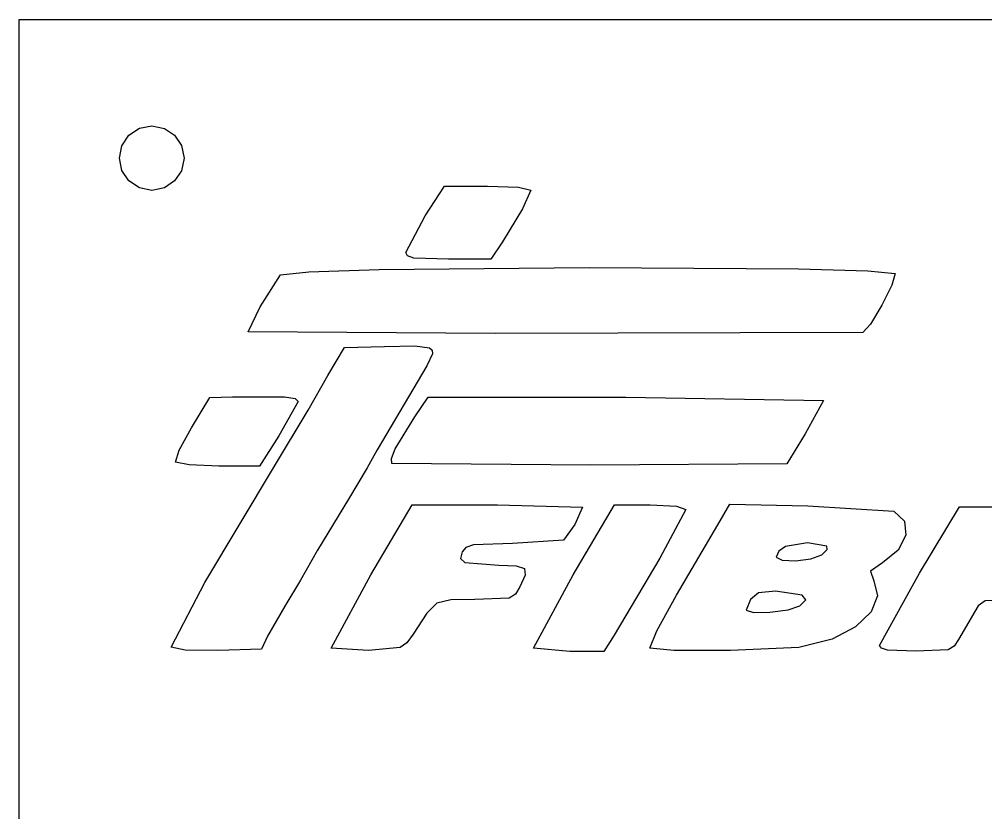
# Model space of a CAD drawing. Extents: x 7 to 168, y 177 to 282.
# Drawn here: x 63.3 to 91.44, y 203.89 to 226.99 of the extents above; entities that cross this region are included whole.
import ezdxf

# ---------------------------------------------------------------- set-up
doc = ezdxf.new("R2010")
doc.units = 0
doc.layers.add('Layer_1', color=7, linetype='CONTINUOUS')

msp = doc.modelspace()

# ---------------------------------------------------------------- linework, layer by layer
at = {"layer": 'Layer_1', "color": 1}
for points in [[(63.295236, 226.990477), (113.295238, 226.990477), (113.295238, 176.990475), (63.295236, 176.990475), (63.295236, 226.990477)], [(68.093607, 222.95044), (68.019732, 222.584533), (67.818274, 222.285728), (67.519468, 222.084266), (67.153559, 222.010395), (66.793818, 222.081952), (66.488846, 222.285728), (66.285068, 222.5907), (66.213513, 222.95044), (66.285068, 223.31018), (66.488846, 223.615155), (66.793818, 223.818931), (67.153559, 223.890489), (67.519468, 223.816614), (67.818274, 223.615155), (68.019732, 223.31635), (68.093607, 222.95044), (68.093607, 222.95044)]]:
    msp.add_lwpolyline(points, dxfattribs=at)
at = {"layer": 'Layer_1', "color": 3}
for points in [[(74.55255, 220.203207), (75.11446, 221.269381), (75.676385, 222.13801), (76.933225, 222.13801), (77.83465, 222.103618), (78.190079, 222.016395), (77.951506, 221.474739), (77.36229, 220.511021), (77.027851, 220.005666), (75.790202, 220.005666), (74.780376, 220.042029), (74.599308, 220.102133), (74.55255, 220.203207), (74.55255, 220.203207)], [(69.963278, 217.89111), (70.308307, 218.621873), (70.905624, 219.555329), (71.730836, 219.639856), (73.776398, 219.702915), (79.894357, 219.761619), (85.991079, 219.72542), (88.010094, 219.66985), (88.79814, 219.588296), (88.701533, 219.249636), (88.414464, 218.668082), (88.085958, 218.117674), (87.86504, 217.87245), (77.149203, 217.840983), (69.963278, 217.891105), (69.963278, 217.89111)], [(67.721119, 208.709191), (68.701428, 210.591721), (70.722958, 213.984807), (71.710911, 215.615425), (72.281765, 216.618881), (72.764176, 217.43419), (73.931173, 217.470545), (74.81366, 217.485704), (75.244358, 217.428232), (75.322768, 217.357386), (75.327209, 217.250535), (75.166152, 216.90502), (73.716269, 214.457868), (73.423661, 213.928693), (72.877228, 213.016622), (71.979776, 211.538883), (71.48817, 210.660859), (71.026051, 209.908266), (70.526131, 209.030241), (70.347778, 208.653946), (69.073553, 208.61831), (68.129393, 208.627426), (67.721119, 208.709191), (67.721119, 208.709191)], [(67.846662, 214.102706), (67.952639, 214.444956), (68.309634, 215.102422), (68.84539, 215.98436), (69.503908, 216.002027), (71.022078, 216.004463), (71.328523, 215.955674), (71.416748, 215.867684), (70.853131, 214.864226), (70.289502, 213.984918), (69.104485, 213.984918), (68.246173, 214.019514), (67.846662, 214.102695), (67.846662, 214.102706)], [(74.140695, 214.0623), (74.131133, 214.204268), (74.242291, 214.482955), (74.812169, 215.420915), (75.197485, 215.991842), (80.958478, 215.991842), (86.719455, 215.893101), (86.182982, 214.921003), (85.646508, 214.047647), (79.933549, 214.015036), (74.140695, 214.0623), (74.140695, 214.0623)], [(72.381446, 208.680398), (73.53127, 210.816191), (74.740697, 212.853003), (77.217981, 212.854414), (79.695266, 212.786927), (79.469804, 212.283645), (79.144681, 211.822977), (77.661409, 211.728904), (76.52144, 211.687338), (76.300016, 211.615049), (76.189877, 211.488656), (76.140365, 211.295032), (76.273404, 211.176133), (77.259601, 211.099822), (77.764366, 211.083039), (78.00544, 211.002284), (78.027013, 210.811951), (77.873276, 210.466433), (77.744693, 210.253414), (77.563795, 210.143449), (76.562097, 210.096369), (75.858994, 210.089851), (75.459113, 209.995367), (75.160931, 209.700519), (74.762924, 209.092911), (74.583716, 208.839689), (74.386801, 208.705206), (73.460926, 208.617638), (72.381446, 208.680353), (72.381446, 208.680398)], [(78.273681, 208.685309), (79.423091, 210.817653), (80.629156, 212.855924), (81.667395, 212.855924), (82.433527, 212.820482), (82.705629, 212.720692), (81.947785, 211.304083), (80.614294, 209.061604), (80.318864, 208.591236), (79.324587, 208.591236), (78.273681, 208.685309), (78.273681, 208.685309)], [(81.660484, 208.682769), (81.859397, 209.18495), (82.437331, 210.231029), (83.634744, 212.271984), (83.98431, 212.879546), (86.261265, 212.828069), (88.768225, 212.673434), (89.077903, 212.380452), (89.111893, 211.97025), (88.890533, 211.53464), (88.434161, 211.165433), (88.086554, 210.922934), (88.183999, 210.644877), (88.291791, 210.20702), (88.101402, 209.744863), (87.647368, 209.306658), (86.964224, 208.940658), (86.001464, 208.70684), (84.005959, 208.617819), (82.360466, 208.614912), (81.660484, 208.682769), (81.660484, 208.682769)], [(88.350073, 208.762968), (89.511034, 210.863955), (90.671994, 212.793316), (93.054489, 212.793316)], [(86.663928, 211.403307), (86.821379, 211.551726), (86.810314, 211.653361), (86.244532, 211.747556), (85.60871, 211.639421), (85.412304, 211.504621), (85.339702, 211.335489), (85.509493, 211.243219), (85.90283, 211.229708), (86.34566, 211.286042), (86.663928, 211.403307), (86.663928, 211.403307)], [(86.028965, 209.917319), (86.201157, 210.093849), (86.09168, 210.224989), (85.312761, 210.345467), (84.818233, 210.29604), (84.591525, 210.104771), (84.461677, 209.791191), (84.673319, 209.718424), (85.156661, 209.727389), (85.684334, 209.799786), (86.028965, 209.917319), (86.028965, 209.917319)], [(91.674021, 210.068861), (91.427021, 210.057415), (91.220155, 209.916873), (90.642468, 208.936281), (90.520668, 208.741102), (90.344632, 208.638228), (89.407063, 208.591343), (88.574559, 208.627793), (88.401224, 208.680619), (88.350073, 208.762968), (88.350073, 208.762968)]]:
    msp.add_lwpolyline(points, dxfattribs=at)

doc.saveas('drawing.dxf')
